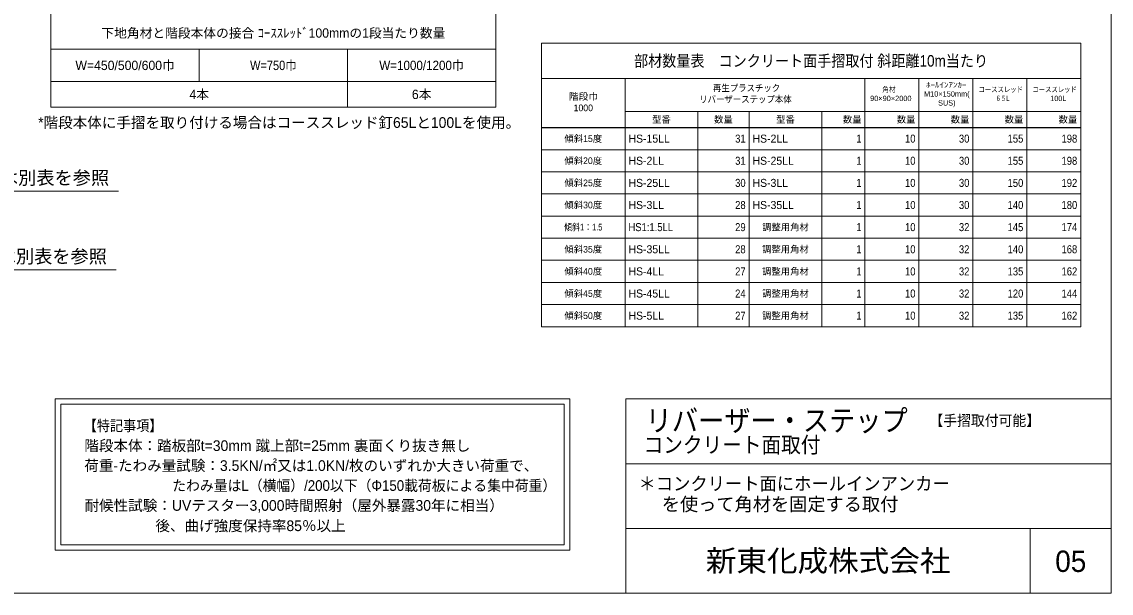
# Model space of a CAD drawing. Units: millimetres at full size, sheet at 1:20; details may follow other scales. Extents: x 200 to 8200, y 200 to 5740.
# Drawn here: x 4159 to 8200, y 200 to 2317 of the extents above; entities that cross this region are included whole.
import ezdxf
from ezdxf.enums import TextEntityAlignment as Align

# ---------------------------------------------------------------- set-up
doc = ezdxf.new("R2010")
doc.units = ezdxf.units.MM
doc.header["$LTSCALE"] = 20
for name, color, linetype, lineweight in [('図面枠-A3', 7, 'Continuous', 20), ('引出線', 7, 'Continuous', 13), ('文字', 7, 'Continuous', 13), ('特記事項', 7, 'Continuous', 15), ('表', 7, 'Continuous', 15)]:
    doc.layers.add(name, color=color, linetype=linetype, lineweight=lineweight)
doc.styles.add('ＭＳ Ｐゴシック', font='')
doc.styles.get('ＭＳ Ｐゴシック').set_extended_font_data('MS PGothic')

msp = doc.modelspace()

# ---------------------------------------------------------------- linework, layer by layer
at = {"layer": '図面枠-A3'}
for p, q in [((6400, 920), (6400, 200)), ((6400, 920), (8200, 920)), ((6400, 680), (8200, 680)), ((6400, 440), (8200, 440)), ((7900, 200), (7900, 440))]:
    msp.add_line(p, q, dxfattribs=at)
msp.add_lwpolyline([(200, 200), (8200, 200), (8200, 5740), (200, 5740)], close=True, dxfattribs=at)
at = {"layer": '引出線'}
for points in [[(3302.07, 1295.66), (3605.74, 1689.33), (4517.86, 1689.33)], [(3397.4, 1141.79), (3597.42, 1397.98), (4509.54, 1397.98)]]:
    msp.add_lwpolyline(points, dxfattribs=at)
at = {"layer": '特記事項'}
for points in [[(4283.51, 358.95), (6191.41, 358.95), (6191.41, 920), (4283.51, 920)], [(4303.51, 378.95), (6171.41, 378.95), (6171.41, 900), (4303.51, 900)]]:
    msp.add_lwpolyline(points, close=True, dxfattribs=at)
at = {"layer": '表'}
for p, q in [((4267.37, 2684.16), (4267.37, 2001.24)), ((5917.37, 2684.16), (5917.37, 2001.24)), ((6086.76, 2237.71), (8086.76, 2237.71)), ((6086.76, 2237.71), (6086.76, 2107.71)), ((8086.76, 2237.71), (8086.76, 2107.71)), ((4267.37, 2215.97), (5917.37, 2215.97)), ((4817.37, 2215.97), (4817.37, 2095.97)), ((5367.37, 2215.97), (5367.37, 2001.24)), ((6086.76, 2107.71), (8086.76, 2107.71)), ((6086.76, 2107.71), (6086.76, 1187.53)), ((6396.76, 2107.71), (6396.76, 1926.09)), ((7286.76, 2107.71), (7286.76, 1926.09)), ((7486.76, 2107.71), (7486.76, 1926.09)), ((7686.76, 2107.71), (7686.76, 1926.09)), ((7886.76, 2107.71), (7886.76, 1926.09)), ((8086.76, 2107.71), (8086.76, 1985.53)), ((4267.37, 2095.97), (5917.37, 2095.97)), ((4267.37, 2001.24), (5917.37, 2001.24)), ((6396.76, 1985.53), (8086.76, 1985.53)), ((6666.76, 1985.53), (6666.76, 1926.09)), ((6856.76, 1985.53), (6856.76, 1926.09)), ((7126.76, 1985.53), (7126.76, 1926.09)), ((8086.76, 1985.53), (8086.76, 1187.53)), ((6086.76, 1926.09), (8086.76, 1926.09)), ((6086.76, 1924.97), (8086.76, 1924.97)), ((6396.76, 1924.97), (6396.76, 1187.53)), ((6666.76, 1924.97), (6666.76, 1187.53)), ((6856.76, 1924.97), (6856.76, 1187.53)), ((7126.76, 1924.97), (7126.76, 1187.53)), ((7286.76, 1924.97), (7286.76, 1187.53)), ((7486.76, 1924.97), (7486.76, 1187.53)), ((7686.76, 1924.97), (7686.76, 1187.53)), ((7886.76, 1924.97), (7886.76, 1187.53)), ((6086.76, 1843.53), (8086.76, 1843.53)), ((6086.76, 1761.53), (8086.76, 1761.53)), ((6086.76, 1679.53), (8086.76, 1679.53)), ((6086.76, 1597.53), (8086.76, 1597.53)), ((6086.76, 1515.53), (8086.76, 1515.53)), ((6086.76, 1433.53), (8086.76, 1433.53)), ((6086.76, 1351.53), (8086.76, 1351.53)), ((6086.76, 1269.53), (8086.76, 1269.53)), ((6086.76, 1187.53), (8086.76, 1187.53))]:
    msp.add_line(p, q, dxfattribs=at)

# ---------------------------------------------------------------- texts
at = {"layer": '図面枠-A3', "style": 'ＭＳ Ｐゴシック', "width": 1.05}
msp.add_text('新東化成株式会社', height=79.18, dxfattribs=at).set_placement((7150, 320), align=Align.MIDDLE_CENTER)
at = {"layer": '図面枠-A3', "style": 'ＭＳ Ｐゴシック'}
msp.add_text('05', height=79.18, dxfattribs=at).set_placement((8050, 318.3), align=Align.MIDDLE_CENTER)
at = {"layer": '文字', "style": 'ＭＳ Ｐゴシック'}
for s, height, p in [('*階段本体に手摺を取り付ける場合はコーススレッド釘65Lと100Lを使用。', 39.59, (4219.94, 1912.48)), ('１段当たり数量は別表を参照', 49.49, (3605.74, 1699.84)), ('１段当たり数量は別表を参照', 49.49, (3597.42, 1408.49)), ('\u3000を使って角材を固定する取付', 49.49, (6465.44, 490.23))]:
    msp.add_text(s, height=height, dxfattribs=at).set_placement(p, align=Align.BOTTOM_LEFT)
at = {"layer": '文字', "style": 'ＭＳ Ｐゴシック', "width": 0.9}
msp.add_text('リバーザー・ステップ\u3000 ', height=79.18, dxfattribs=at).set_placement((7020.67, 840), align=Align.MIDDLE_CENTER)
at = {"layer": '文字', "style": 'ＭＳ Ｐゴシック', "width": 0.95}
msp.add_text('【手摺取付可能】', height=39.59, dxfattribs=at).set_placement((7936.12, 840), align=Align.MIDDLE_RIGHT)
at = {"layer": '文字', "style": 'ＭＳ Ｐゴシック', "width": 0.9}
msp.add_text('コンクリート面取付', height=59.38, dxfattribs=at).set_placement((6465.44, 750), align=Align.MIDDLE_LEFT)
at = {"layer": '文字', "style": 'ＭＳ Ｐゴシック', "width": 0.95}
msp.add_text('＊コンクリート面にホールインアンカー', height=49.49, dxfattribs=at).set_placement((6446.69, 566.56), align=Align.BOTTOM_LEFT)
at = {"layer": '特記事項', "style": 'ＭＳ Ｐゴシック'}
for s, width, p in [('【特記事項】', 0.9, (4388.98, 789.04)), ('\u3000\u3000\u3000\u3000\u3000\u3000 たわみ量はL（横幅）/200以下（Φ150載荷板による集中荷重）', 0.95, (4395.8, 567.22))]:
    msp.add_text(s, height=39.59, dxfattribs=dict(at, width=width)).set_placement(p, align=Align.BOTTOM_LEFT)
for s, p in [('階段本体：踏板部t=30mm 蹴上部t=25mm 裏面くり抜き無し', (4391.03, 715.1)), ('荷重-たわみ量試験：3.5KN/㎡又は1.0KN/枚のいずれか大きい荷重で、', (4391.03, 641.16)), ('耐候性試験：UVテスター3,000時間照射（屋外暴露30年に相当）', (4391.94, 493.51)), ('                  後、曲げ強度保持率85％以上', (4395.8, 418.2))]:
    msp.add_text(s, height=39.59, dxfattribs=at).set_placement(p, align=Align.BOTTOM_LEFT)
at = {"layer": '表', "style": 'ＭＳ Ｐゴシック'}
for s, height, p in [('下地角材と階段本体の接合 ｺｰｽｽﾚｯﾄﾞ100mmの1段当たり数量', 34.64, (5092.37, 2275.97)), ('W=450/500/600巾', 34.64, (4542.37, 2155.97)), ('4本', 34.64, (4817.37, 2048.61)), ('6本', 34.64, (5642.37, 2048.61)), ('型番', 24.74, (6531.76, 1955.53)), ('数量', 24.74, (6761.76, 1955.53)), ('型番', 24.74, (6991.76, 1955.53)), ('傾斜15度', 24.74, (6241.76, 1884.53)), ('傾斜20度', 24.74, (6241.76, 1802.53)), ('傾斜25度', 24.74, (6241.76, 1720.53)), ('傾斜30度', 24.74, (6241.76, 1638.53)), ('調整用角材', 24.74, (6991.76, 1556.53)), ('傾斜35度', 24.74, (6241.76, 1474.53)), ('調整用角材', 24.74, (6991.76, 1474.53)), ('傾斜40度', 24.74, (6241.76, 1392.53)), ('調整用角材', 24.74, (6991.76, 1392.53)), ('傾斜45度', 24.74, (6241.76, 1310.53)), ('調整用角材', 24.74, (6991.76, 1310.53)), ('傾斜50度', 24.74, (6241.76, 1228.53)), ('調整用角材', 24.74, (6991.76, 1228.53))]:
    msp.add_text(s, height=height, dxfattribs=at).set_placement(p, align=Align.MIDDLE_CENTER)
for s, height, width, p in [('部材数量表\u3000コンクリート面手摺取付 斜距離10m当たり', 42.56, 0.9, (7086.76, 2172.71)), ('W=750巾', 34.64, 0.9, (5092.37, 2155.97)), ('W=1000/1200巾', 34.64, 0.95, (5642.37, 2155.97)), ('傾斜1：1.5', 24.74, 0.85, (6241.76, 1556.53))]:
    msp.add_text(s, height=height, dxfattribs=dict(at, width=width)).set_placement(p, align=Align.MIDDLE_CENTER)
for s, height, width, p in [('再生プラスチック', 24.74, 0.9, (6722.91, 2084.33)), ('角材\u3000', 19.79, 0.9, (7350.8, 2076.78)), ('ﾎｰﾙｲﾝｱﾝｶｰ', 19.79, 1.2, (7513.2, 2093.45)), ('コーススレッド', 19.79, 0.85, (7707.71, 2076.78)), ('コーススレッド', 19.79, 0.85, (7907.71, 2076.78)), ('リバーザーステップ本体', 24.74, 0.9, (6671.76, 2042.66)), ('SUS)', 19.79, 0.9, (7557.76, 2026.78)), ('\u3000６５L', 19.79, 0.7, (7752.06, 2043.45)), ('\u3000100L', 19.79, 0.85, (7950.27, 2043.45))]:
    msp.add_text(s, height=height, dxfattribs=dict(at, width=width)).set_placement(p, align=Align.TOP_LEFT)
for s, p in [('M10×150mm(', (7505.55, 2060.12)), ('90×90×2000', (7305.76, 2043.45))]:
    msp.add_text(s, height=19.79, dxfattribs=at).set_placement(p, align=Align.TOP_LEFT)
at = {"layer": '表', "style": 'ＭＳ Ｐゴシック', "width": 1.05}
msp.add_text('階段巾', height=24.74, dxfattribs=at).set_placement((6187.95, 2020.74), align=Align.BOTTOM_LEFT)
at = {"layer": '表', "style": 'ＭＳ Ｐゴシック'}
msp.add_text('1000', height=24.74, dxfattribs=at).set_placement((6205.89, 1978.74), align=Align.BOTTOM_LEFT)
for p in [(7274.01, 1955.53), (7474.01, 1955.53), (7674.01, 1955.53), (7874.01, 1955.53), (8074.01, 1955.53)]:
    msp.add_text('数量', height=24.74, dxfattribs=at).set_placement(p, align=Align.MIDDLE_RIGHT)
for s, p in [('HS-15LL', (6409.51, 1884.53)), ('HS-2LL', (6869.51, 1884.53)), ('HS-2LL', (6409.51, 1802.53)), ('HS-25LL', (6869.51, 1802.53)), ('HS-25LL', (6409.51, 1720.53)), ('HS-3LL', (6869.51, 1720.53)), ('HS-3LL', (6409.51, 1638.53)), ('HS-35LL', (6869.51, 1638.53)), ('HS-35LL', (6409.51, 1474.53)), ('HS-4LL', (6409.51, 1392.53)), ('HS-45LL', (6409.51, 1310.53)), ('HS-5LL', (6409.51, 1228.53))]:
    msp.add_text(s, height=29.69, dxfattribs=at).set_placement(p, align=Align.MIDDLE_LEFT)
at = {"layer": '表', "style": 'ＭＳ Ｐゴシック', "width": 0.9}
for s, p in [('31', (6844.01, 1884.53)), ('1', (7274.01, 1884.53)), ('10', (7474.01, 1884.53)), ('30', (7674.01, 1884.53)), ('155', (7874.01, 1884.53)), ('198', (8074.01, 1884.53)), ('31', (6844.01, 1802.53)), ('1', (7274.01, 1802.53)), ('10', (7474.01, 1802.53)), ('30', (7674.01, 1802.53)), ('155', (7874.01, 1802.53)), ('198', (8074.01, 1802.53)), ('30', (6844.01, 1720.53)), ('1', (7274.01, 1720.53)), ('10', (7474.01, 1720.53)), ('30', (7674.01, 1720.53)), ('150', (7874.01, 1720.53)), ('192', (8074.01, 1720.53)), ('28', (6844.01, 1638.53)), ('1', (7274.01, 1638.53)), ('10', (7474.01, 1638.53)), ('30', (7674.01, 1638.53)), ('140', (7874.01, 1638.53)), ('180', (8074.01, 1638.53)), ('29', (6844.01, 1556.53)), ('1', (7274.01, 1556.53)), ('10', (7474.01, 1556.53)), ('32', (7674.01, 1556.53)), ('145', (7874.01, 1556.53)), ('174', (8074.01, 1556.53)), ('28', (6844.01, 1474.53)), ('1', (7274.01, 1474.53)), ('10', (7474.01, 1474.53)), ('32', (7674.01, 1474.53)), ('140', (7874.01, 1474.53)), ('168', (8074.01, 1474.53)), ('27', (6844.01, 1392.53)), ('1', (7274.01, 1392.53)), ('10', (7474.01, 1392.53)), ('32', (7674.01, 1392.53)), ('135', (7874.01, 1392.53)), ('162', (8074.01, 1392.53)), ('24', (6844.01, 1310.53)), ('1', (7274.01, 1310.53)), ('10', (7474.01, 1310.53)), ('32', (7674.01, 1310.53)), ('120', (7874.01, 1310.53)), ('144', (8074.01, 1310.53)), ('27', (6844.01, 1228.53)), ('1', (7274.01, 1228.53)), ('10', (7474.01, 1228.53)), ('32', (7674.01, 1228.53)), ('135', (7874.01, 1228.53)), ('162', (8074.01, 1228.53))]:
    msp.add_text(s, height=29.69, dxfattribs=at).set_placement(p, align=Align.MIDDLE_RIGHT)
msp.add_text('HS1:1.5LL', height=29.69, dxfattribs=at).set_placement((6409.51, 1556.53), align=Align.MIDDLE_LEFT)

doc.saveas('drawing.dxf')
